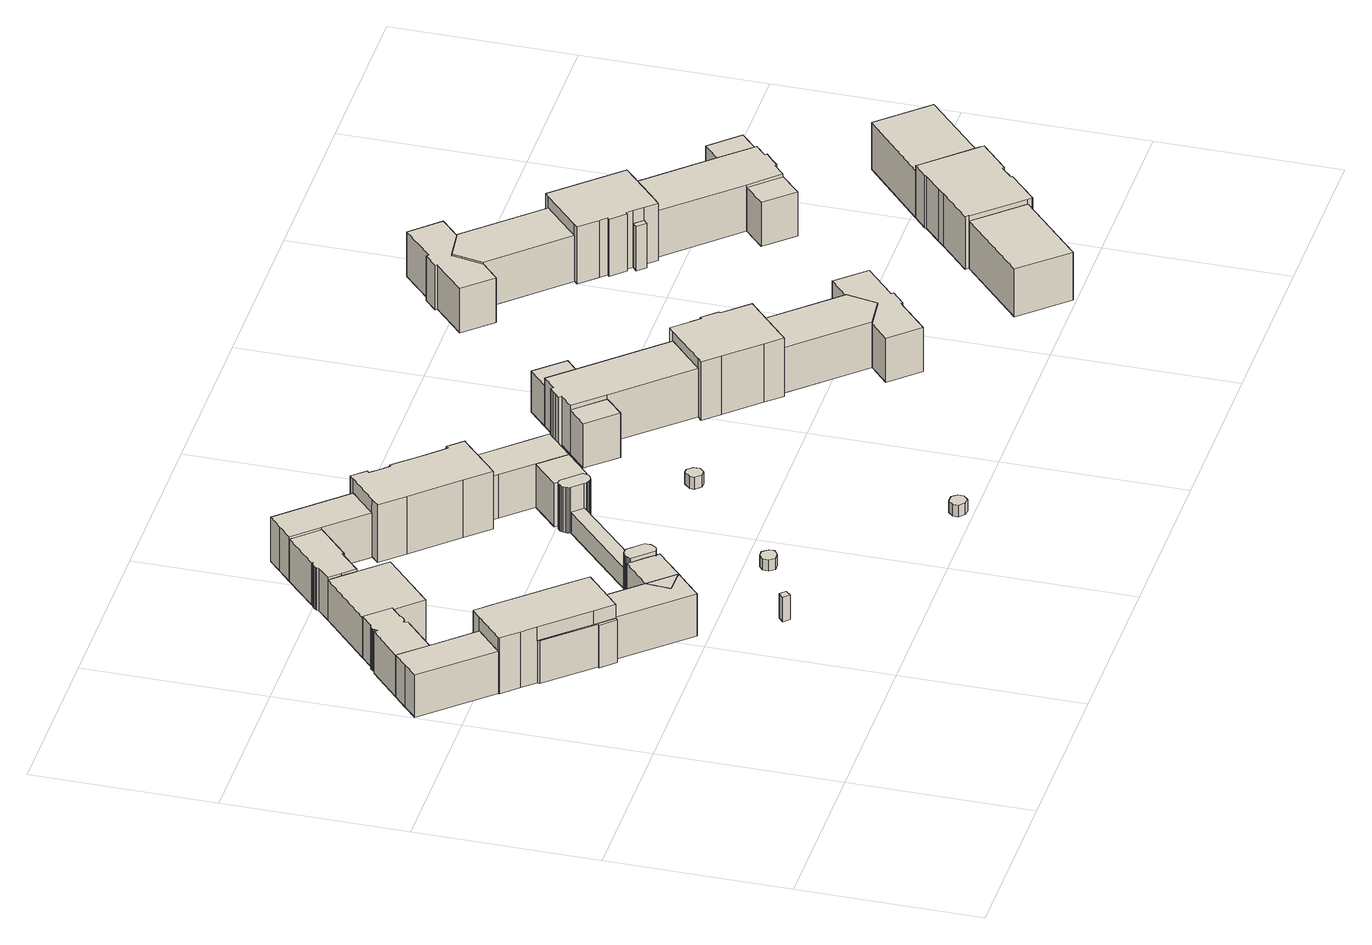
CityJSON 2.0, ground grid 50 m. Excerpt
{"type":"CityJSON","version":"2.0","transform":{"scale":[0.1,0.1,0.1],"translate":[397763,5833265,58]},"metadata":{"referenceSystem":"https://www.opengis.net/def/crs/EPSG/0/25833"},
"CityObjects":{
"building1":{"type":"Building","attributes":{"Gemeindeschluessel":"11000003","BezugspunktDach":"2200","function":"31001_2000","measuredHeight":7.41,"storeysAboveGround":1},"address":[{"country":"Germany","locality":"Berlin","thoroughfareNumber":"50 (26)","thoroughfareName":"Wiltbergstraße"}],"geometry":[{"type":"Solid","lod":"1","boundaries":[[[[0,1,2,3]],[[4,5,6,7]],[[4,7,3,2]],[[5,4,2,1]],[[6,5,1,0]],[[7,6,0,3]]]]}]},
"building2":{"type":"Building","attributes":{"name":"Haus 19","Gemeindeschluessel":"11000003","function":"31001_1010"},"address":[{"country":"Germany","locality":"Berlin","thoroughfareNumber":"50 (22)","thoroughfareName":"Wiltbergstraße"}],"children":["building2-1","building2-2","building2-3","building2-4","building2-5","building2-6","building2-7","building2-8","building2-9","building2-10","building2-11","building2-12","building2-13","building2-14"]},
"building2-1":{"type":"BuildingPart","attributes":{"BezugspunktDach":"2200","measuredHeight":16.1,"storeysAboveGround":2},"parents":["building2"],"geometry":[{"type":"MultiSurface","lod":"1","boundaries":[[[8,9,10,11,12,13,14]],[[15,16,17,18,19,20,21]],[[15,21,14,22,23]],[[16,15,13,23,24,25]],[[17,16,12,11]],[[18,17,11,10]],[[19,18,10,9]],[[20,19,9,8]],[[21,20,8,14]],[[23,22,14,13]],[[25,24,23,13,12]]]}]},
"building2-2":{"type":"BuildingPart","attributes":{"BezugspunktDach":"2200","measuredHeight":16.24,"storeysAboveGround":2},"parents":["building2"],"geometry":[{"type":"MultiSurface","lod":"1","boundaries":[[[26,27,28,29,30,31,32]],[[33,34,35,36,37,38,39]],[[33,39,32,31]],[[34,33,31,30]],[[40,41,30,29]],[[36,35,29,28]],[[37,36,42,43]],[[38,37,27,43,44]],[[39,38,26,32]],[[35,34,41,40]],[[43,42,28,27]],[[44,43,27,26]]]}]},
"building2-3":{"type":"BuildingPart","attributes":{"BezugspunktDach":"2200","measuredHeight":12.76,"storeysAboveGround":2},"parents":["building2"],"geometry":[{"type":"MultiSurface","lod":"1","boundaries":[[[40,45,46,47,48,49,50,51,52,53,54,55,56,57,58,59,60,61,41]],[[62,63,64,65,66,67,68,69,70,71,72,73,74,75,76,77,78,35,34]],[[62,34,41,61]],[[63,62,61,60]],[[64,63,60,59]],[[65,64,59,58]],[[66,65,58,57]],[[67,66,57,56]],[[68,67,56,55]],[[69,68,55,54]],[[70,69,54,53]],[[71,70,53,52]],[[72,71,52,51]],[[79,80,81,72,51,50]],[[74,73,50,49]],[[75,74,49,48]],[[76,75,48,47]],[[77,76,47,46]],[[78,77,46,45]],[[35,78,45,40]],[[73,72,81,80,79]],[[34,35,40,41]]]}]},
"building2-4":{"type":"BuildingPart","attributes":{"BezugspunktDach":"2200","measuredHeight":16.2,"storeysAboveGround":2},"parents":["building2"],"geometry":[{"type":"MultiSurface","lod":"1","boundaries":[[[82,83,84,85,86,87,88,89,90,91,92,93,94,95,96,97,98,99,100]],[[101,102,103,104,105,106,107,108,109,110,111,112,113,114,115,116,117,118,119]],[[101,119,100,99]],[[102,101,99,98]],[[103,102,98,97]],[[104,103,97,96]],[[105,104,96,95]],[[106,105,95,94]],[[107,106,94,93]],[[108,107,93,92]],[[109,108,92,91]],[[110,109,91,90]],[[112,111,89,88]],[[113,112,88,87]],[[115,114,86,85]],[[116,115,85,84]],[[117,116,84,83]],[[120,121,83,82]],[[122,120,118,82,100]],[[111,110,90,89]],[[113,87,86,114]],[[118,117,121,120]],[[119,118,120,122]]]}]},
"building2-5":{"type":"BuildingPart","attributes":{"BezugspunktDach":"2200","measuredHeight":16.51,"storeysAboveGround":2},"parents":["building2"],"geometry":[{"type":"MultiSurface","lod":"1","boundaries":[[[123,124,125,126,127,128,129]],[[130,131,132,133,134,114,110]],[[130,110,129,128]],[[131,130,128,127]],[[132,131,127,126]],[[133,132,126,135,136]],[[134,133,125,136,137]],[[114,134,124,123]],[[90,89,111,110,113,87,86,114,123,129]],[[136,135,126,125]],[[137,136,125,124]],[[138,110,111,89,90]],[[114,86,87,113]]]}]},
"building2-6":{"type":"BuildingPart","attributes":{"BezugspunktDach":"2200","measuredHeight":16.1,"storeysAboveGround":2},"parents":["building2"],"geometry":[{"type":"MultiSurface","lod":"1","boundaries":[[[10,139,140,141,142,143,11,144]],[[17,145,146,147,148,149,18,150]],[[17,150,144,11]],[[145,17,11,143]],[[146,145,143,142]],[[147,146,151,152]],[[148,147,141,152,153]],[[149,148,140,153,154,155,139]],[[18,149,139,10]],[[150,18,10,144]],[[152,151,156,142,141]],[[153,152,141,140]],[[155,154,153,140]]]}]},
"building2-7":{"type":"BuildingPart","attributes":{"BezugspunktDach":"2200","measuredHeight":21.04,"storeysAboveGround":2},"parents":["building2"],"geometry":[{"type":"MultiSurface","lod":"1","boundaries":[[[157,158,159,160,161,162,163,164,165,166,167,168,169]],[[44,42,170,171,172,173,24,22,174,175,176,177,178]],[[44,178,169,168]],[[28,27,26,44,168,167]],[[170,42,167,166]],[[171,170,166,165]],[[172,171,165,164]],[[173,172,164,163]],[[24,173,163,162]],[[22,14,13,12,162,161]],[[174,22,161,160]],[[179,180,160,159]],[[181,179,175,159,158]],[[177,176,158,157]],[[178,177,157,169]],[[42,43,27,28]],[[43,44,26,27]],[[23,13,14,22]],[[24,12,13,23]],[[175,174,180,179]],[[176,175,179,181]]]}]},
"building2-8":{"type":"BuildingPart","attributes":{"BezugspunktDach":"2200","measuredHeight":12.94,"storeysAboveGround":2},"parents":["building2"],"geometry":[{"type":"MultiSurface","lod":"1","boundaries":[[[182,183,184,180,181,185]],[[176,174,186,187,188,189]],[[176,189,185,181]],[[186,174,180,184]],[[187,186,184,183]],[[188,187,183,182]],[[189,188,182,185]],[[174,190,175,179,180]],[[181,179,175,176]]]}]},
"building2-9":{"type":"BuildingPart","attributes":{"BezugspunktDach":"2200","measuredHeight":13.82,"storeysAboveGround":2},"parents":["building2"],"geometry":[{"type":"MultiSurface","lod":"1","boundaries":[[[191,192,193,194,195,196,197,198,199,200,201,202,203,204,205,206,207,208,209,210,211,212]],[[213,214,215,216,217,218,219,220,221,222,223,224,225,226,227,228,229,230,231,232,154,151]],[[213,151,212,211]],[[214,213,211,210]],[[215,214,210,209]],[[216,215,209,208]],[[217,216,208,207]],[[218,217,207,206]],[[219,218,206,205]],[[220,219,205,204]],[[221,220,204,203]],[[222,221,203,202]],[[223,222,202,201]],[[224,223,201,200]],[[225,224,200,199]],[[226,225,199,198]],[[227,226,198,197]],[[228,227,197,196]],[[229,228,196,195]],[[230,229,195,194]],[[231,230,194,193]],[[232,231,193,192]],[[154,232,192,191]],[[142,141,152,141,140,155,191,212]],[[151,152,141,142]],[[153,140,141,152]],[[153,154,155,140]]]}]},
"building2-10":{"type":"BuildingPart","attributes":{"BezugspunktDach":"2200","measuredHeight":13.66,"storeysAboveGround":2},"parents":["building2"],"geometry":[{"type":"MultiSurface","lod":"1","boundaries":[[[233,234,235,236,237,238,239,240,241,242,243,244,245,246,247,248,249,250,251,252,253,254,255,256,257]],[[258,259,260,261,262,263,264,265,266,267,268,269,270,271,272,273,274,275,276,277,278,279,280,281,282]],[[258,282,257,256]],[[259,258,256,255]],[[260,259,255,254]],[[261,260,254,253]],[[262,261,253,252]],[[263,262,252,251]],[[264,263,251,250]],[[265,264,250,249]],[[266,283,284,249,248]],[[267,266,248,247]],[[268,267,247,246]],[[269,268,246,245]],[[270,269,245,244]],[[271,270,244,243]],[[272,271,243,242]],[[273,272,242,241]],[[274,273,241,240]],[[275,274,240,239]],[[276,275,239,238]],[[277,276,238,237]],[[278,277,237,236]],[[279,278,236,235]],[[280,279,235,234]],[[281,280,234,233]],[[282,281,233,257]],[[265,284,283,266]]]}]},
"building2-11":{"type":"BuildingPart","attributes":{"BezugspunktDach":"2200","measuredHeight":20.93,"storeysAboveGround":2},"parents":["building2"],"geometry":[{"type":"MultiSurface","lod":"1","boundaries":[[[285,286,287,288,289,290,291,292,293,294,295,296,297,298,299,300,301,302,303,304]],[[137,135,305,306,307,308,309,310,311,312,313,314,315,316,317,318,319,320,321,322]],[[137,322,304,303]],[[135,126,125,124,323,303,302]],[[305,135,302,301]],[[306,305,301,300]],[[307,306,300,299]],[[308,307,299,298]],[[309,308,298,297]],[[310,309,297,296]],[[311,310,296,295]],[[312,311,295,294]],[[313,312,294,293]],[[314,313,293,292]],[[315,314,292,291]],[[316,315,291,290]],[[317,316,290,289]],[[324,325,289,288]],[[318,317,326,327]],[[319,318,288,287]],[[320,319,287,286]],[[321,320,286,285]],[[322,321,285,304]],[[136,125,126,135]],[[136,137,323,124,125]],[[327,326,325,324]]]}]},
"building2-12":{"type":"BuildingPart","attributes":{"BezugspunktDach":"2200","measuredHeight":15.59,"storeysAboveGround":2},"parents":["building2"],"geometry":[{"type":"MultiSurface","lod":"1","boundaries":[[[328,329,330,331,332,333,334,325,324]],[[326,335,336,337,338,339,340,341,327]],[[335,326,325,334]],[[336,335,334,333]],[[337,336,333,332]],[[338,337,332,331]],[[342,329,330,339,330,329]],[[341,340,329,328]],[[327,341,328,324]],[[326,327,324,325]],[[339,338,331,330]],[[340,339,330,329,342]]]}]},
"building2-13":{"type":"BuildingPart","attributes":{"BezugspunktDach":"2200","measuredHeight":16.48,"storeysAboveGround":2},"parents":["building2"],"geometry":[{"type":"MultiSurface","lod":"1","boundaries":[[[284,283,343,331,329,344]],[[340,338,345,266,265,346]],[[340,346,344,329]],[[345,338,331,343]],[[265,266,265,284]],[[346,265,284,344]],[[338,339,330,331]],[[340,329,330,347,339]],[[266,345,343,283]],[[348,283,284,265,266]]]}]},
"building2-14":{"type":"BuildingPart","attributes":{"BezugspunktDach":"2200","measuredHeight":16.2,"storeysAboveGround":2},"parents":["building2"],"geometry":[{"type":"MultiSurface","lod":"1","boundaries":[[[80,349,350,351,121,122,81]],[[119,117,352,353,354,73,72]],[[119,72,81,122]],[[352,117,121,351]],[[353,352,351,350]],[[354,353,350,349]],[[73,354,349,80]],[[118,120,121,117]],[[119,122,120,118]],[[72,73,80,81]]]}]},
"building3":{"type":"Building","attributes":{"Gemeindeschluessel":"11000003","BezugspunktDach":"2200","function":"31001_2000","measuredHeight":3.42,"storeysAboveGround":1},"address":[{"country":"Germany","locality":"Berlin","thoroughfareNumber":"50 (29)","thoroughfareName":"Wiltbergstraße"}],"geometry":[{"type":"Solid","lod":"1","boundaries":[[[[355,356,357,358,359,360,361,362]],[[363,364,365,366,367,368,369,370]],[[363,370,362,361]],[[364,363,361,360]],[[365,364,360,359]],[[366,365,359,358]],[[367,366,358,357]],[[368,367,357,356]],[[369,368,356,355]],[[370,369,355,362]]]]}]},
"building4":{"type":"Building","attributes":{"Gemeindeschluessel":"11000003","BezugspunktDach":"2200","function":"51009_1610","measuredHeight":7.16,"storeysAboveGround":0},"address":[{"country":"Germany","locality":"Berlin"}],"geometry":[{"type":"Solid","lod":"1","boundaries":[[[[371,372,373,374,375,376,377,378,379]],[[380,381,382,383,384,385,223,386,222]],[[380,222,379,378]],[[381,380,378,377]],[[382,381,377,376]],[[383,382,376,375]],[[384,383,375,374]],[[385,384,374,373]],[[223,385,373,372]],[[386,223,372,371]],[[222,386,371,379]]]]}]},
"building5":{"type":"Building","attributes":{"Gemeindeschluessel":"11000003","BezugspunktDach":"2200","function":"31001_2000","measuredHeight":3.41,"storeysAboveGround":1},"address":[{"country":"Germany","locality":"Berlin","thoroughfareNumber":"50 (28)","thoroughfareName":"Wiltbergstraße"}],"geometry":[{"type":"Solid","lod":"1","boundaries":[[[[387,388,389,390,391,392,393,394]],[[395,396,397,398,399,400,401,402]],[[395,402,394,393]],[[396,395,393,392]],[[397,396,392,391]],[[398,397,391,390]],[[399,398,390,389]],[[400,399,389,388]],[[401,400,388,387]],[[402,401,387,394]]]]}]},
"building6":{"type":"Building","attributes":{"Gemeindeschluessel":"11000003","BezugspunktDach":"2200","function":"31001_2000","measuredHeight":3.6,"storeysAboveGround":1},"address":[{"country":"Germany","locality":"Berlin","thoroughfareNumber":"50 (30)","thoroughfareName":"Wiltbergstraße"}],"geometry":[{"type":"Solid","lod":"1","boundaries":[[[[403,404,405,406,407,408,409,410]],[[411,412,413,414,415,416,417,418]],[[411,418,410,409]],[[412,411,409,408]],[[413,412,408,407]],[[414,413,407,406]],[[415,414,406,405]],[[416,415,405,404]],[[417,416,404,403]],[[418,417,403,410]]]]}]},
"building7":{"type":"Building","attributes":{"name":"Haus 15","Gemeindeschluessel":"11000003","function":"31001_1010"},"address":[{"country":"Germany","locality":"Berlin","thoroughfareNumber":"50 (48)","thoroughfareName":"Wiltbergstraße"}],"children":["building7-1","building7-2","building7-3","building7-4","building7-5","building7-6"]},
"building7-1":{"type":"BuildingPart","attributes":{"BezugspunktDach":"2200","measuredHeight":17.08,"storeysAboveGround":2},"parents":["building7"],"geometry":[{"type":"MultiSurface","lod":"1","boundaries":[[[419,420,421,422,423,424]],[[425,426,427,428,429,430]],[[425,430,424,431,432]],[[426,425,423,432,433]],[[427,426,422,421]],[[428,427,421,420]],[[429,428,420,419]],[[430,429,419,424]],[[432,431,424,423]],[[433,432,423,422]]]}]},
"building7-2":{"type":"BuildingPart","attributes":{"BezugspunktDach":"2200","measuredHeight":17.08,"storeysAboveGround":2},"parents":["building7"],"geometry":[{"type":"Solid","lod":"1","boundaries":[[[[434,435,436,437,438,439,440,441,442,443]],[[429,427,444,445,446,447,448,449,450,451]],[[429,451,443,442]],[[427,429,442,441]],[[444,427,441,440]],[[445,444,440,439]],[[446,445,439,438]],[[447,446,438,437]],[[448,447,437,436]],[[449,448,436,435]],[[450,449,435,434]],[[451,450,434,443]]]]}]},
"building7-3":{"type":"BuildingPart","attributes":{"BezugspunktDach":"2200","measuredHeight":17.51,"storeysAboveGround":2},"parents":["building7"],"geometry":[{"type":"MultiSurface","lod":"1","boundaries":[[[452,453,454,455,456,457,458,459,460,461,462,463,464,465]],[[466,467,468,469,470,471,472,473,474,475,476,477,478,479]],[[466,479,465,464]],[[467,466,464,463]],[[468,467,463,462]],[[469,468,462,461]],[[470,469,461,460]],[[471,470,460,459]],[[472,471,459,458]],[[480,481,458,457]],[[474,473,457,456]],[[478,477,453,452]],[[479,482,483,484,452,465]],[[473,472,481,480]],[[475,474,456,455]],[[476,475,455,454]],[[477,476,454,453]],[[485,483,482,479]],[[485,478,484,483]]]}]},
"building7-4":{"type":"BuildingPart","attributes":{"BezugspunktDach":"2200","measuredHeight":16.55,"storeysAboveGround":2},"parents":["building7"],"geometry":[{"type":"Solid","lod":"1","boundaries":[[[[486,484,483,482,487]],[[479,485,478,488,489]],[[479,489,487,482]],[[488,478,484,486]],[[489,488,486,487]],[[485,479,482,483]],[[478,485,483,484]]]]}]},
"building7-5":{"type":"BuildingPart","attributes":{"BezugspunktDach":"2200","measuredHeight":22.58,"storeysAboveGround":2},"parents":["building7"],"geometry":[{"type":"MultiSurface","lod":"1","boundaries":[[[490,491,492,493,494,495,496,497,498,499,500,501,502,503,504,505,506]],[[477,474,507,508,509,510,511,512,513,514,515,433,431,516,517,518,519]],[[477,519,506,505]],[[474,477,476,454,453,520,505,504],[454,476,475,474,456,455]],[[508,507,503,502]],[[509,508,502,501]],[[510,509,501,500]],[[511,510,500,499]],[[512,511,499,498]],[[513,512,498,497]],[[514,513,497,496]],[[515,514,496,495]],[[433,515,495,494]],[[424,423,422,494,493]],[[516,431,493,492]],[[517,516,492,491]],[[518,517,491,490]],[[519,518,490,506]],[[456,474,475,455]],[[475,476,454,455]],[[520,453,454,476,477]],[[431,432,423,424]],[[521,432,433,422,423]]]}]},
"building7-6":{"type":"BuildingPart","attributes":{"BezugspunktDach":"2200","measuredHeight":14.22,"storeysAboveGround":2},"parents":["building7"],"geometry":[{"type":"Solid","lod":"1","boundaries":[[[[480,522,523,481]],[[524,525,473,472]],[[524,472,481,523]],[[525,524,523,522]],[[473,525,522,480]],[[473,480,481,472]]]]}]},
"building8":{"type":"Building","attributes":{"Gemeindeschluessel":"11000003","BezugspunktDach":"2200","function":"51009_1610","measuredHeight":13.4,"storeysAboveGround":0},"address":[{"country":"Germany","locality":"Berlin"}],"geometry":[{"type":"Solid","lod":"1","boundaries":[[[[526,527,528,529]],[[530,531,532,533]],[[530,533,529,528]],[[531,530,528,527]],[[532,531,527,526]],[[533,532,526,529]]]]}]},
"building9":{"type":"Building","attributes":{"name":"Haus 16","Gemeindeschluessel":"11000003","function":"31001_1010"},"address":[{"country":"Germany","locality":"Berlin","thoroughfareNumber":"50 (47)","thoroughfareName":"Wiltbergstraße"}],"children":["building9-1","building9-2","building9-3","building9-4","building9-5","building9-6"]},
"building9-1":{"type":"BuildingPart","attributes":{"BezugspunktDach":"2200","measuredHeight":17.84,"storeysAboveGround":2},"parents":["building9"],"geometry":[{"type":"MultiSurface","lod":"1","boundaries":[[[534,535,536,537,538,539,540,541,542,543,544,545]],[[546,547,548,549,550,551,552,553,554,555,556,557]],[[546,557,545,558,559,560,559,561]],[[547,546,544,561,562]],[[548,547,543,542]],[[549,548,542,541]],[[550,549,541,540]],[[551,550,540,539]],[[552,551,539,538]],[[553,552,538,537]],[[554,553,537,536]],[[555,554,536,535]],[[556,555,535,534]],[[557,556,534,545]],[[561,559,560,544]],[[560,559,558,545]],[[562,561,544,543,563]]]}]},
"building9-2":{"type":"BuildingPart","attributes":{"BezugspunktDach":"2200","measuredHeight":16.34,"storeysAboveGround":2},"parents":["building9"],"geometry":[{"type":"Solid","lod":"1","boundaries":[[[[564,565,566,567,568]],[[556,569,555,570,571]],[[556,571,568,567]],[[569,556,567,566]],[[555,569,566,565]],[[570,555,565,564]],[[571,570,564,568]]]]}]},
"building9-3":{"type":"BuildingPart","attributes":{"BezugspunktDach":"2200","measuredHeight":15.81,"storeysAboveGround":2},"parents":["building9"],"geometry":[{"type":"Solid","lod":"1","boundaries":[[[[572,573,574,575,576]],[[548,577,578,549,579]],[[548,579,576,575]],[[577,548,575,574]],[[578,577,574,573]],[[549,578,573,572]],[[579,549,572,576]]]]}]},
"building9-4":{"type":"BuildingPart","attributes":{"BezugspunktDach":"2200","measuredHeight":20.83,"storeysAboveGround":2},"parents":["building9"],"geometry":[{"type":"MultiSurface","lod":"1","boundaries":[[[580,581,582,583,584,585,586,587,588,589,590,591,592,593,594,595]],[[596,597,598,599,562,559,558,600,531,530,601,602,603,604,605,606]],[[596,606,595,594]],[[607,608,609,596,594,593]],[[598,597,593,592]],[[599,598,592,591]],[[562,599,591,590]],[[560,544,543,590,589]],[[558,545,560,559,589,588]],[[600,558,588,587]],[[531,600,587,586]],[[530,531,586,585]],[[601,530,585,584]],[[602,601,584,583]],[[603,602,583,582]],[[604,603,582,581]],[[605,604,581,580]],[[606,605,580,595]],[[597,610,608,607]],[[596,609,608,610]],[[559,561,544,560]],[[562,543,544,561]],[[559,560,545,558]]]}]},
"building9-5":{"type":"BuildingPart","attributes":{"BezugspunktDach":"2200","measuredHeight":17.26,"storeysAboveGround":2},"parents":["building9"],"geometry":[{"type":"MultiSurface","lod":"1","boundaries":[[[609,608,607,611,612,613]],[[614,615,616,617,618,619]],[[614,619,613,612]],[[615,614,612,611]],[[616,615,611,607]],[[617,616,597,610]],[[618,617,608,610,596]],[[619,618,609,613]],[[610,597,607,608]],[[596,610,608,609,620]]]}]},
"building9-6":{"type":"BuildingPart","attributes":{"BezugspunktDach":"2200","measuredHeight":17.26,"storeysAboveGround":2},"parents":["building9"],"geometry":[{"type":"Solid","lod":"1","boundaries":[[[[621,622,623,624,625,626,627,628,629,630]],[[631,632,633,634,635,636,615,619,637,638]],[[631,638,630,629]],[[632,631,629,628]],[[633,632,628,627]],[[634,633,627,626]],[[635,634,626,625]],[[636,635,625,624]],[[615,636,624,623]],[[619,615,623,622]],[[637,619,622,621]],[[638,637,621,630]]]]}]},
"building10":{"type":"Building","attributes":{"name":"Haus 13","Gemeindeschluessel":"11000003","function":"31001_1010"},"address":[{"country":"Germany","locality":"Berlin","thoroughfareNumber":"50 (37)","thoroughfareName":"Wiltbergstraße"}],"children":["building10-1","building10-2","building10-3"]},
"building10-1":{"type":"BuildingPart","attributes":{"BezugspunktDach":"2200","measuredHeight":21.5,"storeysAboveGround":2},"parents":["building10"],"geometry":[{"type":"MultiSurface","lod":"1","boundaries":[[[639,640,641,642,643,644,645,646,647,648,649,650,651,652,653,654,655,656,657,658,659]],[[660,661,662,663,664,665,666,667,668,669,670,671,672,673,674,675,676,677,678,679,680]],[[660,680,659,658]],[[661,660,658,657]],[[662,661,657,656]],[[663,662,656,655]],[[664,663,655,654]],[[665,664,654,653]],[[681,682,683,682,684,665,653,652]],[[667,666,652,651]],[[668,667,651,650]],[[669,668,650,649]],[[670,669,649,648]],[[671,670,648,647]],[[672,671,647,646]],[[673,672,646,645]],[[674,673,645,644]],[[675,674,644,643]],[[676,675,643,642]],[[677,676,642,641]],[[685,686,687,641,640]],[[679,678,640,639]],[[680,679,639,659]],[[666,683,682,681]],[[665,684,682,683]],[[678,688,686,685]],[[677,687,686,688,689]]]}]},
"building10-2":{"type":"BuildingPart","attributes":{"BezugspunktDach":"2200","measuredHeight":19.3,"storeysAboveGround":2},"parents":["building10"],"geometry":[{"type":"MultiSurface","lod":"1","boundaries":[[[682,681,690,691,692]],[[693,694,666,683,664]],[[693,664,692,691]],[[694,693,691,690]],[[666,694,690,681]],[[683,666,681,682]],[[695,664,665,684,692]],[[696,683,682,684,665]]]}]},
"building10-3":{"type":"BuildingPart","attributes":{"BezugspunktDach":"2200","measuredHeight":19.32,"storeysAboveGround":2},"parents":["building10"],"geometry":[{"type":"Solid","lod":"1","boundaries":[[[[697,687,686,685,698]],[[678,688,677,699,700]],[[678,700,698,685]],[[699,677,687,697]],[[700,699,697,698]],[[688,678,685,686]],[[688,686,687,677]]]]}]}
},
"vertices":[
[676,324,80],[690,338,80],[676,353,80],[661,339,80],[676,353,6],[690,338,6],[676,324,6],[661,339,6],
[544,532,133],[581,566,133],[619,600,133],[555,670,133],[462,773,133],[424,739,133],[387,705,133],[424,739,5],[462,773,5],[555,670,5],[619,600,5],[581,566,5],[544,532,5],[387,705,5],[387,705,6],[424,739,6],[462,773,6],[462,773,52],
[163,949,133],[202,984,133],[240,1019,133],[145,1123,133],[81,1194,133],[43,1159,133],[5,1124,133],[43,1159,5],[81,1194,5],[145,1123,5],[240,1019,5],[202,984,5],[163,949,5],[5,1124,5],[145,1123,132],[81,1194,132],[240,1019,6],[202,984,6],[163,949,6],
[233,1203,132],[230,1213,132],[242,1215,132],[253,1225,132],[255,1231,132],[286,1259,132],[230,1320,132],[198,1291,132],[194,1290,132],[189,1289,132],[186,1286,132],[183,1283,132],[180,1279,132],[179,1275,132],[178,1271,132],[179,1266,132],[171,1275,132],[171,1275,5],[179,1266,5],[178,1271,5],[179,1275,5],[180,1279,5],[183,1283,5],[186,1286,5],[189,1289,5],[194,1290,5],[198,1291,5],[230,1320,5],[286,1259,5],[255,1231,5],[253,1225,5],[242,1215,5],[230,1213,5],[233,1203,5],[286,1259,74],[286,1259,126],[230,1320,126],
[402,1421,133],[430,1390,133],[487,1443,133],[490,1439,133],[580,1521,133],[577,1525,133],[584,1587,133],[521,1585,133],[517,1589,133],[428,1507,133],[431,1504,133],[426,1503,133],[422,1502,133],[418,1499,133],[414,1496,133],[411,1492,133],[409,1488,133],[408,1483,133],[374,1451,133],[408,1483,5],[409,1488,5],[411,1492,5],[414,1496,5],[418,1499,5],[422,1502,5],[426,1503,5],[431,1504,5],[428,1507,5],[517,1589,5],[521,1585,5],[584,1587,5],[577,1525,5],[580,1521,5],[490,1439,5],[487,1443,5],[430,1390,5],[402,1421,5],[374,1451,5],[402,1421,126],[430,1390,126],[374,1451,126],
[580,1521,139],[676,1416,139],[714,1450,139],[751,1485,139],[592,1658,139],[555,1624,139],[517,1589,139],[555,1624,5],[592,1658,5],[751,1485,5],[714,1450,5],[676,1416,5],[751,1485,7],[714,1450,7],[676,1416,7],[517,1589,37],
[694,669,133],[663,704,133],[648,720,133],[639,730,133],[631,739,133],[550,601,133],[631,739,5],[639,730,5],[648,720,5],[663,704,5],[694,669,5],[550,601,5],[639,730,7],[648,720,7],[663,704,7],[687,677,7],[687,677,133],[639,730,88],
[202,901,176],[233,866,176],[341,747,176],[382,701,176],[387,705,176],[462,773,176],[487,796,176],[446,842,176],[307,996,176],[265,1041,176],[240,1019,176],[163,949,176],[160,946,176],[265,1041,6],[307,996,6],[446,842,6],[487,796,6],[382,701,6],[341,747,6],[233,866,6],[202,901,6],[160,946,6],[341,747,135],[382,701,135],[233,866,135],
[343,736,135],[340,733,135],[375,695,135],[232,859,135],[375,695,6],[340,733,6],[343,736,6],[232,859,6],[381,703,6],
[687,677,145],[693,678,145],[698,680,145],[703,683,145],[707,687,145],[710,692,145],[712,698,145],[712,703,145],[712,709,145],[711,715,145],[708,719,145],[681,747,145],[677,751,145],[672,753,145],[666,754,145],[660,754,145],[655,752,145],[650,749,145],[646,745,145],[642,741,145],[640,735,145],[639,730,145],[640,735,7],[642,741,7],[646,745,7],[650,749,7],[655,752,7],[660,754,7],[666,754,7],[672,753,7],[677,751,7],[681,747,7],[708,719,7],[711,715,7],[712,709,7],[712,703,7],[712,698,7],[710,692,7],[707,687,7],[703,683,7],[698,680,7],[693,678,7],
[906,968,145],[907,963,145],[909,959,145],[936,931,145],[940,926,145],[944,924,145],[949,922,145],[954,921,145],[959,921,145],[964,923,145],[968,925,145],[972,928,145],[975,932,145],[977,937,145],[978,942,145],[979,947,145],[933,996,145],[928,996,145],[923,996,145],[918,994,145],[914,991,145],[910,987,145],[908,983,145],[906,978,145],[905,973,145],[906,978,8],[908,983,8],[910,987,8],[914,991,8],[918,994,8],[923,996,8],[928,996,8],[933,996,8],[979,947,8],[978,942,8],[977,937,8],[975,932,8],[972,928,8],[968,925,8],[964,923,8],[959,921,8],[954,921,8],[949,922,8],[944,924,8],[940,926,8],[936,931,8],[909,959,8],[907,963,8],[906,968,8],[905,973,8],[979,947,140],[933,996,140],
[711,1333,182],[818,1216,182],[876,1153,182],[902,1177,182],[978,1248,182],[989,1258,182],[954,1296,182],[948,1290,182],[925,1314,182],[887,1355,182],[856,1390,182],[836,1412,182],[832,1408,182],[814,1427,182],[789,1455,182],[795,1460,182],[763,1496,182],[751,1485,182],[676,1416,182],[653,1395,182],[763,1496,7],[795,1460,7],[789,1455,7],[814,1427,7],[832,1408,7],[836,1412,7],[856,1390,7],[887,1355,7],[925,1314,7],[948,1290,7],[954,1296,7],[989,1258,7],[978,1248,7],[902,1177,7],[876,1153,7],[818,1216,7],[711,1333,7],[653,1395,7],[676,1416,51],[902,1177,140],[978,1248,140],[978,1248,8],[902,1177,8],
[925,1152,140],[997,1074,140],[1036,1031,140],[1060,1005,140],[1137,1076,140],[1113,1101,140],[1002,1222,140],[1002,1222,8],[1113,1101,8],[1137,1076,8],[1060,1005,8],[1036,1031,8],[997,1074,8],[925,1152,8],[997,1074,65],
[987,938,140],[924,1006,140],[987,938,8],[924,1006,8],[1036,1031,52],[979,947,40],
[350,1188,126],[494,1319,126],[434,1385,126],[434,1385,5],[494,1319,5],[350,1188,5],
[872,433,41],[883,418,41],[902,418,41],[916,429,41],[916,444,41],[903,460,41],[885,460,41],[872,448,41],[885,460,7],[903,460,7],[916,444,7],[916,429,7],[902,418,7],[883,418,7],[872,433,7],[872,448,7],
[694,733,71],[708,719,71],[936,931,71],[923,945,71],[912,957,71],[911,957,71],[911,958,71],[909,959,71],[681,747,71],[909,959,7],[911,958,7],[911,957,7],[912,957,7],[923,945,7],[936,931,7],[694,733,7],
[1248,20,41],[1265,19,41],[1279,33,41],[1279,48,41],[1267,63,41],[1247,63,41],[1233,49,41],[1232,35,41],[1233,49,6],[1247,63,6],[1267,63,6],[1279,48,6],[1279,33,6],[1265,19,6],[1248,20,6],[1232,35,6],
[1192,692,46],[1206,692,46],[1219,704,46],[1219,722,46],[1206,737,46],[1193,738,46],[1176,721,46],[1176,709,46],[1176,721,10],[1193,738,10],[1206,737,10],[1219,722,10],[1219,704,10],[1206,692,10],[1192,692,10],[1176,709,10],
[1828,419,145],[1915,428,145],[1931,514,145],[1757,704,145],[1706,657,145],[1654,610,145],[1706,657,7],[1757,704,7],[1931,514,7],[1915,428,7],[1828,419,7],[1654,610,7],[1654,610,9],[1706,657,9],[1757,704,9],
[1843,290,141],[1934,373,141],[1938,369,141],[1975,402,141],[1970,408,141],[2058,488,141],[1987,566,141],[1931,514,141],[1828,419,141],[1772,368,141],[1987,566,7],[2058,488,7],[1970,408,7],[1975,402,7],[1938,369,7],[1934,373,7],[1843,290,7],[1772,368,7],
[1322,975,156],[1496,784,156],[1542,826,156],[1553,836,156],[1599,878,156],[1423,1070,156],[1354,1146,156],[1319,1114,156],[1313,1120,156],[1302,1110,156],[1292,1101,156],[1278,1089,156],[1284,1083,156],[1251,1053,156],[1284,1083,9],[1278,1089,9],[1292,1101,9],[1302,1110,9],[1313,1120,9],[1319,1114,9],[1354,1146,9],[1423,1070,9],[1599,878,9],[1553,836,9],[1542,826,9],[1496,784,9],[1322,975,9],[1251,1053,9],[1423,1070,133],[1354,1146,133],[1251,1053,143],[1287,1014,143],[1322,975,143],[1287,1014,9],
[1269,926,143],[1197,1004,143],[1269,926,9],[1197,1004,9],
[1522,730,186],[1603,641,186],[1642,599,186],[1654,610,186],[1757,704,186],[1771,717,186],[1732,760,186],[1710,785,186],[1713,788,186],[1678,827,186],[1674,822,186],[1653,845,186],[1651,847,186],[1612,890,186],[1599,878,186],[1496,784,186],[1483,773,186],[1612,890,9],[1651,847,9],[1653,845,9],[1674,822,9],[1678,827,9],[1713,788,9],[1710,785,9],[1732,760,9],[1771,717,9],[1642,599,9],[1603,641,9],[1522,730,9],[1483,773,9],[1496,784,58],[1706,657,45],
[1478,1120,133],[1409,1196,133],[1409,1196,9],[1478,1120,9],
[2112,1083,144],[2125,1094,144],[2104,1116,144],[2092,1105,144],[2104,1116,10],[2125,1094,10],[2112,1083,10],[2092,1105,10],
[2340,884,149],[2411,808,149],[2443,838,149],[2447,834,149],[2466,852,149],[2487,870,149],[2482,875,149],[2514,904,149],[2443,982,149],[2268,1171,149],[2216,1123,149],[2164,1075,149],[2216,1123,8],[2268,1171,8],[2443,982,8],[2514,904,8],[2482,875,8],[2487,870,8],[2466,852,8],[2447,834,8],[2443,838,8],[2411,808,8],[2340,884,8],[2164,1075,8],[2164,1075,10],[2215,1122,10],[2215,1122,149],[2216,1123,10],[2268,1171,10],[2268,1171,122],
[2353,754,141],[2411,808,141],[2417,884,141],[2340,884,141],[2283,831,141],[2417,884,8],[2353,754,8],[2283,831,8],
[2514,904,139],[2569,955,139],[2497,1032,139],[2443,982,139],[2441,908,139],[2497,1032,8],[2569,955,8],[2441,908,8],
[2040,1187,183],[2055,1170,183],[2050,1165,183],[2085,1127,183],[2090,1132,183],[2104,1116,183],[2125,1094,183],[2152,1064,183],[2164,1075,183],[2215,1122,183],[2268,1171,183],[2277,1180,183],[2121,1350,183],[2111,1340,183],[2007,1244,183],[1996,1234,183],[2007,1244,10],[2111,1340,10],[2121,1350,10],[2277,1180,10],[2152,1064,10],[2090,1132,10],[2085,1127,10],[2050,1165,10],[2055,1170,10],[2040,1187,10],[1996,1234,10],[2111,1340,148],[2059,1292,148],[2007,1244,148],[2059,1292,10],
[1935,1531,148],[1847,1521,148],[1830,1435,148],[1847,1521,9],[1935,1531,9],[2111,1340,9],[2059,1292,9],[2007,1244,9],[1830,1435,9],[2007,1244,73],
[1777,1387,144],[1830,1435,144],[1935,1531,144],[1990,1582,144],[1919,1658,144],[1832,1578,144],[1827,1583,144],[1792,1550,144],[1796,1545,144],[1707,1463,144],[1796,1545,9],[1792,1550,9],[1827,1583,9],[1832,1578,9],[1919,1658,9],[1990,1582,9],[1777,1387,9],[1707,1463,9],
[2327,300,165],[2325,299,165],[2437,176,165],[2445,167,165],[2446,166,165],[2527,240,165],[2524,244,165],[2531,250,165],[2548,267,165],[2556,274,165],[2560,270,165],[2642,345,165],[2638,349,165],[2633,355,165],[2513,486,165],[2511,488,165],[2473,454,165],[2473,450,165],[2423,404,165],[2405,387,165],[2319,308,165],[2405,387,6],[2423,404,6],[2473,450,6],[2473,454,6],[2511,488,6],[2513,486,6],[2633,355,6],[2638,349,6],[2642,345,6],[2560,270,6],[2556,274,6],[2548,267,6],[2531,250,6],[2524,244,6],[2527,240,6],[2446,166,6],[2445,167,6],[2437,176,6],[2325,299,6],[2327,300,6],[2319,308,6],[2633,355,148],[2572,422,148],[2572,422,6],[2513,486,148],[2325,299,151],[2381,237,151],[2437,176,151],[2381,237,6],[2411,205,6],
[2814,522,148],[2695,652,148],[2511,488,148],[2695,652,6],[2814,522,6],[2511,488,112],[2536,460,6],
[2255,9,151],[2143,132,151],[2255,9,6],[2143,132,6]
]}
